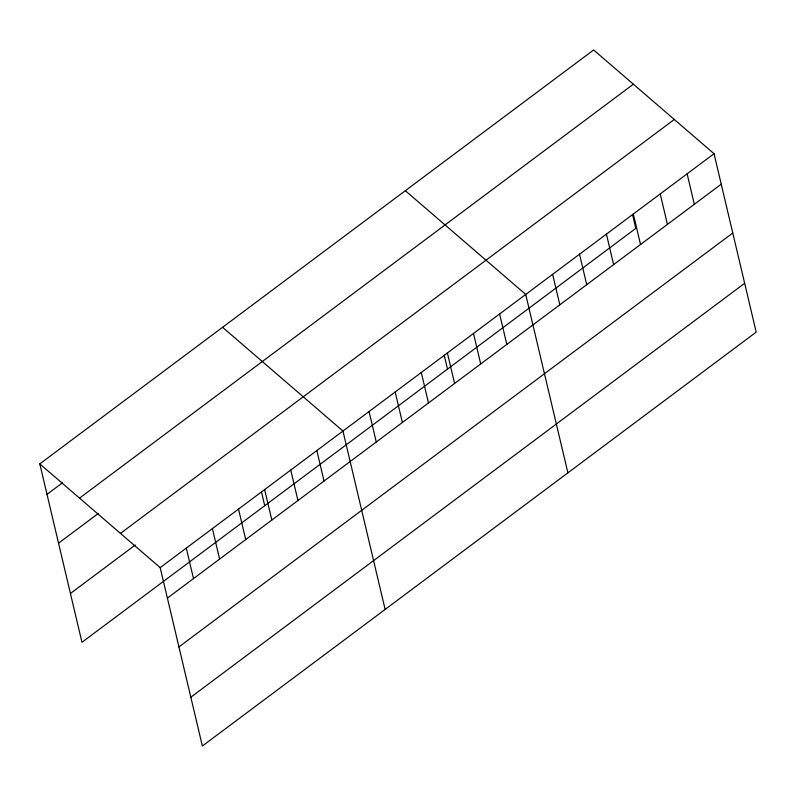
<?xml version="1.0" encoding="UTF-8"?>
<svg xmlns="http://www.w3.org/2000/svg" width="796" height="796" viewBox="0 0 796 796"><rect width="100%" height="100%" fill="white"/><g stroke="black" fill="none" stroke-linecap="round" stroke-linejoin="round"><path stroke-width="1.19" d="M39.8 463.889L593.637 49.969L714.032 153.708L756.2 332.111L202.363 746.031L160.185 567.628L39.8 463.889L81.968 642.292L635.815 228.372L632.512 214.422M47.004 494.366L62.476 482.804M79.53 498.127L633.367 84.207M58.546 543.18L98.197 513.549M120.465 533.4L674.302 119.47M70.436 593.478L135.221 545.051M160.185 567.628L714.032 153.708M167.389 598.104L721.236 184.184M178.931 646.919L732.768 232.999M190.821 697.216L744.658 283.296M405.333 190.702L525.718 294.44L567.896 472.844M222.572 327.295L342.957 431.034L385.125 609.438M687.127 173.807L694.331 204.293M660.222 193.916L667.426 224.392M633.327 214.024L640.531 244.501M606.423 234.124L613.626 264.6M579.528 254.232L586.732 284.709M552.623 274.331L559.827 304.808M499.609 313.952L506.813 344.429M473.501 333.464L480.704 363.941M447.392 352.976L454.596 383.453M444.208 355.155L447.501 369.105M421.283 372.498L428.487 402.975M395.174 392.01L402.378 422.487M369.065 411.522L376.269 441.999M316.848 450.546L324.052 481.023M290.739 470.058L297.943 500.535M264.63 489.57L271.834 520.057M261.446 491.749L264.74 505.699M238.521 509.092L245.725 539.569M212.413 528.604L219.616 559.081M186.294 548.116L193.508 578.592"/></g></svg>
